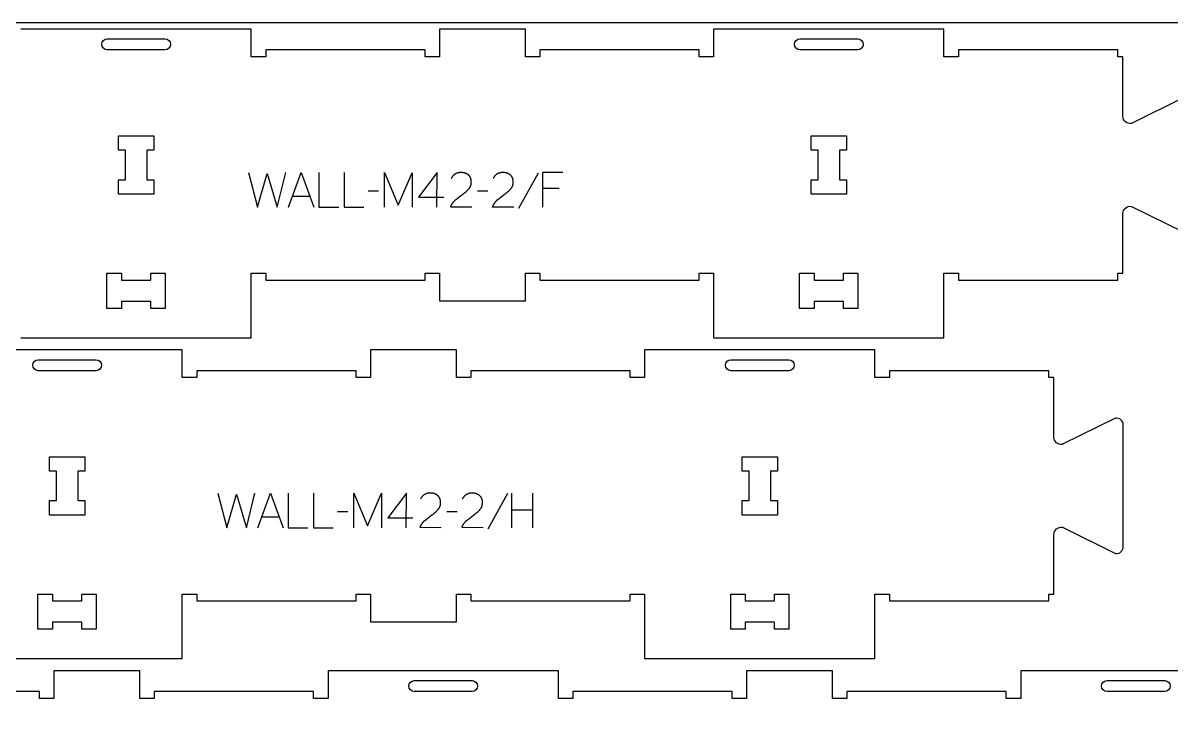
# Model space of a CAD drawing. Extents: x 0 to 4485, y 0 to 10771.
# Drawn here: x 958 to 1952, y 3639 to 4249 of the extents above; entities that cross this region are included whole.
import ezdxf

# ---------------------------------------------------------------- set-up
doc = ezdxf.new("R2010")
doc.units = 0
for name, color, linetype in [('0_SHEET_SPRUCEPLY_2440X122', 1, 'CONTINUOUS'), ('1_ANYTOOL_1MMDEEP_LABELS_S', 2, 'CONTINUOUS'), ('3_ANYTOOL_CUTTHROUGH_INSID', 4, 'CONTINUOUS'), ('4_ANYTOOL_CUTTHROUGH_OUTSI', 5, 'CONTINUOUS')]:
    doc.layers.add(name, color=color, linetype=linetype)

msp = doc.modelspace()

# ---------------------------------------------------------------- linework, layer by layer
at = {"layer": '0_SHEET_SPRUCEPLY_2440X122'}
msp.add_lwpolyline([(371.7, 4249.42), (371.7, 3029.42), (2811.7, 3029.42), (2811.7, 4249.42)], close=True, dxfattribs=at)
at = {"layer": '1_ANYTOOL_1MMDEEP_LABELS_S', "color": 2}
for points in [[(1153.15, 4119.83), (1160.86, 4089.83), (1169.3, 4118.93), (1177.79, 4089.83), (1185.29, 4119.83)], [(1187.86, 4089.83), (1198.75, 4119.83), (1209.8, 4089.83)], [(1214.09, 4119.83), (1214.09, 4089.83), (1231.19, 4089.83)], [(1235.9, 4119.83), (1235.9, 4089.83), (1253, 4089.83)], [(1270.79, 4089.83), (1270.79, 4119.83), (1282.79, 4091.46), (1294.79, 4119.7), (1294.79, 4089.83)], [(1316.35, 4089.83), (1316.39, 4119.88), (1300.36, 4098.49)], [(1346.56, 4089.88), (1328.26, 4089.92), (1328.41, 4090.37), (1328.49, 4090.6), (1328.57, 4090.82), (1328.65, 4091.04), (1328.74, 4091.26), (1328.84, 4091.47), (1328.93, 4091.69), (1329.03, 4091.9), (1329.14, 4092.1), (1329.24, 4092.31), (1329.35, 4092.51), (1329.47, 4092.71), (1329.59, 4092.91), (1329.71, 4093.11), (1329.83, 4093.3), (1329.96, 4093.49), (1330.09, 4093.68), (1330.23, 4093.86), (1330.37, 4094.05), (1330.51, 4094.23), (1330.65, 4094.41), (1330.8, 4094.59), (1330.96, 4094.76), (1331.11, 4094.93), (1331.27, 4095.1), (1331.44, 4095.27), (1331.61, 4095.43), (1331.78, 4095.6), (1331.95, 4095.76), (1332.31, 4096.07), (1333.79, 4097.29), (1335.28, 4098.47), (1336.79, 4099.63), (1338.31, 4100.76), (1339.07, 4101.32), (1339.8, 4101.89), (1340.51, 4102.47), (1341.2, 4103.05), (1341.87, 4103.65), (1342.51, 4104.25), (1343.13, 4104.86), (1343.73, 4105.48), (1343.88, 4105.63), (1344.02, 4105.79), (1344.15, 4105.95), (1344.29, 4106.12), (1344.41, 4106.28), (1344.53, 4106.45), (1344.65, 4106.62), (1344.76, 4106.79), (1344.87, 4106.97), (1344.98, 4107.14), (1345.08, 4107.32), (1345.17, 4107.5), (1345.26, 4107.69), (1345.34, 4107.87), (1345.43, 4108.06), (1345.5, 4108.25), (1345.57, 4108.44), (1345.64, 4108.64), (1345.7, 4108.84), (1345.76, 4109.03), (1345.81, 4109.24), (1345.86, 4109.44), (1345.9, 4109.65), (1345.94, 4109.86), (1345.98, 4110.07), (1346.01, 4110.28), (1346.03, 4110.49), (1346.05, 4110.71), (1346.07, 4110.93), (1346.08, 4111.15), (1346.09, 4111.38), (1346.09, 4111.6), (1346.09, 4111.85), (1346.08, 4112.1), (1346.07, 4112.34), (1346.05, 4112.58), (1346.03, 4112.82), (1346, 4113.05), (1345.97, 4113.27), (1345.93, 4113.5), (1345.89, 4113.72), (1345.84, 4113.93), (1345.79, 4114.15), (1345.73, 4114.35), (1345.67, 4114.56), (1345.61, 4114.76), (1345.53, 4114.96), (1345.46, 4115.15), (1345.38, 4115.34), (1345.29, 4115.53), (1345.2, 4115.71), (1345.1, 4115.89), (1345, 4116.06), (1344.9, 4116.23), (1344.78, 4116.4), (1344.67, 4116.56), (1344.55, 4116.72), (1344.42, 4116.88), (1344.29, 4117.03), (1344.15, 4117.18), (1344.01, 4117.32), (1343.87, 4117.46), (1343.72, 4117.6), (1343.56, 4117.73), (1343.4, 4117.86), (1343.24, 4117.99), (1343.08, 4118.11), (1342.91, 4118.23), (1342.74, 4118.34), (1342.57, 4118.45), (1342.39, 4118.55), (1342.21, 4118.65), (1342.03, 4118.75), (1341.85, 4118.84), (1341.67, 4118.93), (1341.48, 4119.01), (1341.29, 4119.09), (1341.1, 4119.17), (1340.9, 4119.24), (1340.7, 4119.31), (1340.5, 4119.37), (1340.3, 4119.43), (1340.09, 4119.49), (1339.88, 4119.54), (1339.67, 4119.58), (1339.46, 4119.63), (1339.24, 4119.67), (1339.02, 4119.7), (1338.8, 4119.73), (1338.58, 4119.76), (1338.35, 4119.78), (1338.12, 4119.8), (1337.89, 4119.81), (1337.65, 4119.82), (1337.18, 4119.83), (1336.81, 4119.83), (1336.45, 4119.81), (1336.1, 4119.79), (1335.75, 4119.75), (1335.41, 4119.71), (1335.08, 4119.65), (1334.75, 4119.59), (1334.43, 4119.51), (1334.11, 4119.43), (1333.96, 4119.38), (1333.81, 4119.33), (1333.65, 4119.28), (1333.51, 4119.23), (1333.36, 4119.17), (1333.21, 4119.12), (1333.07, 4119.05), (1332.92, 4118.99), (1332.78, 4118.93), (1332.64, 4118.86), (1332.5, 4118.79), (1332.37, 4118.71), (1332.23, 4118.64), (1332.1, 4118.56), (1331.97, 4118.48), (1331.84, 4118.39), (1331.71, 4118.31), (1331.58, 4118.22), (1331.45, 4118.13), (1331.33, 4118.03), (1331.21, 4117.94), (1331.09, 4117.84), (1330.97, 4117.74), (1330.85, 4117.64), (1330.74, 4117.53), (1330.62, 4117.42), (1330.51, 4117.31), (1330.4, 4117.2), (1330.29, 4117.08), (1330.19, 4116.96), (1330.08, 4116.84), (1329.98, 4116.72), (1329.77, 4116.47), (1329.58, 4116.2), (1329.39, 4115.93), (1329.2, 4115.64), (1329.02, 4115.35), (1328.85, 4115.05), (1328.69, 4114.73)], [(1382.86, 4089.88), (1364.56, 4089.92), (1364.71, 4090.37), (1364.79, 4090.6), (1364.87, 4090.82), (1364.95, 4091.04), (1365.04, 4091.26), (1365.14, 4091.47), (1365.23, 4091.69), (1365.33, 4091.9), (1365.44, 4092.1), (1365.54, 4092.31), (1365.65, 4092.51), (1365.77, 4092.71), (1365.89, 4092.91), (1366.01, 4093.11), (1366.13, 4093.3), (1366.26, 4093.49), (1366.39, 4093.68), (1366.53, 4093.86), (1366.67, 4094.05), (1366.81, 4094.23), (1366.95, 4094.41), (1367.1, 4094.59), (1367.26, 4094.76), (1367.41, 4094.93), (1367.57, 4095.1), (1367.74, 4095.27), (1367.91, 4095.43), (1368.08, 4095.6), (1368.25, 4095.76), (1368.61, 4096.07), (1370.09, 4097.29), (1371.58, 4098.47), (1373.09, 4099.63), (1374.61, 4100.76), (1375.37, 4101.32), (1376.1, 4101.89), (1376.81, 4102.47), (1377.5, 4103.05), (1378.17, 4103.65), (1378.81, 4104.25), (1379.43, 4104.86), (1380.03, 4105.48), (1380.18, 4105.63), (1380.32, 4105.79), (1380.45, 4105.95), (1380.59, 4106.12), (1380.71, 4106.28), (1380.83, 4106.45), (1380.95, 4106.62), (1381.06, 4106.79), (1381.17, 4106.97), (1381.28, 4107.14), (1381.38, 4107.32), (1381.47, 4107.5), (1381.56, 4107.69), (1381.64, 4107.87), (1381.73, 4108.06), (1381.8, 4108.25), (1381.87, 4108.44), (1381.94, 4108.64), (1382, 4108.84), (1382.06, 4109.03), (1382.11, 4109.24), (1382.16, 4109.44), (1382.2, 4109.65), (1382.24, 4109.86), (1382.28, 4110.07), (1382.31, 4110.28), (1382.33, 4110.49), (1382.35, 4110.71), (1382.37, 4110.93), (1382.38, 4111.15), (1382.39, 4111.38), (1382.39, 4111.6), (1382.39, 4111.85), (1382.38, 4112.1), (1382.37, 4112.34), (1382.35, 4112.58), (1382.33, 4112.82), (1382.3, 4113.05), (1382.27, 4113.27), (1382.23, 4113.5), (1382.19, 4113.72), (1382.14, 4113.93), (1382.09, 4114.15), (1382.03, 4114.35), (1381.97, 4114.56), (1381.91, 4114.76), (1381.83, 4114.96), (1381.76, 4115.15), (1381.68, 4115.34), (1381.59, 4115.53), (1381.5, 4115.71), (1381.4, 4115.89), (1381.3, 4116.06), (1381.2, 4116.23), (1381.08, 4116.4), (1380.97, 4116.56), (1380.85, 4116.72), (1380.72, 4116.88), (1380.59, 4117.03), (1380.45, 4117.18), (1380.31, 4117.32), (1380.17, 4117.46), (1380.02, 4117.6), (1379.86, 4117.73), (1379.7, 4117.86), (1379.54, 4117.99), (1379.38, 4118.11), (1379.21, 4118.23), (1379.04, 4118.34), (1378.87, 4118.45), (1378.69, 4118.55), (1378.51, 4118.65), (1378.33, 4118.75), (1378.15, 4118.84), (1377.97, 4118.93), (1377.78, 4119.01), (1377.59, 4119.09), (1377.4, 4119.17), (1377.2, 4119.24), (1377, 4119.31), (1376.8, 4119.37), (1376.6, 4119.43), (1376.39, 4119.49), (1376.18, 4119.54), (1375.97, 4119.58), (1375.76, 4119.63), (1375.54, 4119.67), (1375.32, 4119.7), (1375.1, 4119.73), (1374.88, 4119.76), (1374.65, 4119.78), (1374.42, 4119.8), (1374.19, 4119.81), (1373.95, 4119.82), (1373.48, 4119.83), (1373.11, 4119.83), (1372.75, 4119.81), (1372.4, 4119.79), (1372.05, 4119.75), (1371.71, 4119.71), (1371.38, 4119.65), (1371.05, 4119.59), (1370.73, 4119.51), (1370.41, 4119.43), (1370.26, 4119.38), (1370.11, 4119.33), (1369.95, 4119.28), (1369.81, 4119.23), (1369.66, 4119.17), (1369.51, 4119.12), (1369.37, 4119.05), (1369.22, 4118.99), (1369.08, 4118.93), (1368.94, 4118.86), (1368.8, 4118.79), (1368.67, 4118.71), (1368.53, 4118.64), (1368.4, 4118.56), (1368.27, 4118.48), (1368.14, 4118.39), (1368.01, 4118.31), (1367.88, 4118.22), (1367.75, 4118.13), (1367.63, 4118.03), (1367.51, 4117.94), (1367.39, 4117.84), (1367.27, 4117.74), (1367.15, 4117.64), (1367.04, 4117.53), (1366.92, 4117.42), (1366.81, 4117.31), (1366.7, 4117.2), (1366.59, 4117.08), (1366.49, 4116.96), (1366.38, 4116.84), (1366.28, 4116.72), (1366.07, 4116.47), (1365.88, 4116.2), (1365.69, 4115.93), (1365.5, 4115.64), (1365.32, 4115.35), (1365.15, 4115.05), (1364.99, 4114.73)], [(1404.08, 4119.36), (1386.89, 4088.59)], [(1425.33, 4119.83), (1407.68, 4119.83), (1407.68, 4089.83)], [(1191.33, 4099.39), (1206.25, 4099.39)], [(1265.65, 4103.72), (1256.86, 4103.63)], [(1300.36, 4098.49), (1322.13, 4098.49)], [(1360.28, 4103.72), (1351.49, 4103.63)], [(1422.16, 4105.86), (1407.68, 4105.86)], [(1126.56, 3842.09), (1134.28, 3812.09), (1142.72, 3841.19), (1151.21, 3812.09), (1158.71, 3842.09)], [(1161.28, 3812.09), (1172.16, 3842.09), (1183.22, 3812.09)], [(1187.51, 3842.09), (1187.51, 3812.09), (1204.61, 3812.09)], [(1209.32, 3842.09), (1209.32, 3812.09), (1226.42, 3812.09)], [(1244.21, 3812.09), (1244.21, 3842.09), (1256.21, 3813.72), (1268.21, 3841.96), (1268.21, 3812.09)], [(1289.76, 3812.09), (1289.81, 3842.13), (1273.78, 3820.74)], [(1319.98, 3812.13), (1301.68, 3812.17), (1301.82, 3812.63), (1301.9, 3812.85), (1301.99, 3813.08), (1302.07, 3813.3), (1302.16, 3813.51), (1302.25, 3813.73), (1302.35, 3813.94), (1302.45, 3814.15), (1302.55, 3814.36), (1302.66, 3814.56), (1302.77, 3814.77), (1302.88, 3814.97), (1303, 3815.16), (1303.12, 3815.36), (1303.25, 3815.55), (1303.38, 3815.74), (1303.51, 3815.93), (1303.64, 3816.12), (1303.78, 3816.3), (1303.93, 3816.48), (1304.07, 3816.66), (1304.22, 3816.84), (1304.37, 3817.01), (1304.53, 3817.19), (1304.69, 3817.36), (1304.86, 3817.52), (1305.02, 3817.69), (1305.19, 3817.85), (1305.37, 3818.01), (1305.73, 3818.32), (1307.2, 3819.54), (1308.7, 3820.73), (1310.2, 3821.89), (1311.73, 3823.02), (1312.48, 3823.58), (1313.22, 3824.15), (1313.93, 3824.72), (1314.62, 3825.31), (1315.28, 3825.9), (1315.93, 3826.5), (1316.55, 3827.11), (1317.15, 3827.73), (1317.29, 3827.89), (1317.44, 3828.05), (1317.57, 3828.21), (1317.7, 3828.37), (1317.83, 3828.54), (1317.95, 3828.7), (1318.07, 3828.87), (1318.18, 3829.05), (1318.29, 3829.22), (1318.39, 3829.4), (1318.49, 3829.58), (1318.59, 3829.76), (1318.68, 3829.94), (1318.76, 3830.13), (1318.84, 3830.31), (1318.92, 3830.51), (1318.99, 3830.7), (1319.06, 3830.89), (1319.12, 3831.09), (1319.18, 3831.29), (1319.23, 3831.49), (1319.28, 3831.69), (1319.32, 3831.9), (1319.36, 3832.11), (1319.39, 3832.32), (1319.42, 3832.53), (1319.45, 3832.75), (1319.47, 3832.97), (1319.49, 3833.19), (1319.5, 3833.41), (1319.5, 3833.63), (1319.51, 3833.86), (1319.5, 3834.11), (1319.5, 3834.35), (1319.48, 3834.6), (1319.47, 3834.84), (1319.45, 3835.07), (1319.42, 3835.3), (1319.39, 3835.53), (1319.35, 3835.75), (1319.31, 3835.97), (1319.26, 3836.19), (1319.21, 3836.4), (1319.15, 3836.61), (1319.09, 3836.81), (1319.02, 3837.01), (1318.95, 3837.21), (1318.87, 3837.41), (1318.79, 3837.59), (1318.71, 3837.78), (1318.62, 3837.96), (1318.52, 3838.14), (1318.42, 3838.32), (1318.31, 3838.49), (1318.2, 3838.65), (1318.08, 3838.82), (1317.96, 3838.98), (1317.84, 3839.13), (1317.71, 3839.28), (1317.57, 3839.43), (1317.43, 3839.58), (1317.28, 3839.72), (1317.13, 3839.85), (1316.98, 3839.99), (1316.82, 3840.12), (1316.66, 3840.24), (1316.49, 3840.36), (1316.33, 3840.48), (1316.16, 3840.59), (1315.98, 3840.7), (1315.81, 3840.81), (1315.63, 3840.91), (1315.45, 3841), (1315.27, 3841.09), (1315.08, 3841.18), (1314.89, 3841.27), (1314.7, 3841.35), (1314.51, 3841.42), (1314.32, 3841.49), (1314.12, 3841.56), (1313.92, 3841.63), (1313.71, 3841.69), (1313.51, 3841.74), (1313.3, 3841.79), (1313.09, 3841.84), (1312.87, 3841.88), (1312.66, 3841.92), (1312.44, 3841.96), (1312.22, 3841.99), (1311.99, 3842.01), (1311.77, 3842.04), (1311.54, 3842.05), (1311.3, 3842.07), (1311.07, 3842.08), (1310.59, 3842.09), (1310.23, 3842.08), (1309.87, 3842.07), (1309.51, 3842.04), (1309.17, 3842.01), (1308.83, 3841.96), (1308.49, 3841.91), (1308.16, 3841.84), (1307.84, 3841.77), (1307.53, 3841.68), (1307.38, 3841.64), (1307.22, 3841.59), (1307.07, 3841.54), (1306.92, 3841.48), (1306.77, 3841.43), (1306.63, 3841.37), (1306.48, 3841.31), (1306.34, 3841.25), (1306.2, 3841.18), (1306.06, 3841.11), (1305.92, 3841.04), (1305.78, 3840.97), (1305.65, 3840.89), (1305.51, 3840.81), (1305.38, 3840.73), (1305.25, 3840.65), (1305.12, 3840.56), (1305, 3840.47), (1304.87, 3840.38), (1304.75, 3840.29), (1304.63, 3840.19), (1304.51, 3840.1), (1304.39, 3839.99), (1304.27, 3839.89), (1304.15, 3839.79), (1304.04, 3839.68), (1303.93, 3839.57), (1303.82, 3839.45), (1303.71, 3839.34), (1303.6, 3839.22), (1303.5, 3839.1), (1303.39, 3838.97), (1303.19, 3838.72), (1302.99, 3838.46), (1302.8, 3838.18), (1302.62, 3837.9), (1302.44, 3837.6), (1302.27, 3837.3), (1302.11, 3836.99)], [(1356.28, 3812.13), (1337.98, 3812.17), (1338.12, 3812.63), (1338.2, 3812.85), (1338.29, 3813.08), (1338.37, 3813.3), (1338.46, 3813.51), (1338.55, 3813.73), (1338.65, 3813.94), (1338.75, 3814.15), (1338.85, 3814.36), (1338.96, 3814.56), (1339.07, 3814.77), (1339.18, 3814.97), (1339.3, 3815.16), (1339.42, 3815.36), (1339.55, 3815.55), (1339.68, 3815.74), (1339.81, 3815.93), (1339.94, 3816.12), (1340.08, 3816.3), (1340.23, 3816.48), (1340.37, 3816.66), (1340.52, 3816.84), (1340.67, 3817.01), (1340.83, 3817.19), (1340.99, 3817.36), (1341.16, 3817.52), (1341.32, 3817.69), (1341.49, 3817.85), (1341.67, 3818.01), (1342.03, 3818.32), (1343.5, 3819.54), (1345, 3820.73), (1346.5, 3821.89), (1348.03, 3823.02), (1348.78, 3823.58), (1349.52, 3824.15), (1350.23, 3824.72), (1350.92, 3825.31), (1351.58, 3825.9), (1352.23, 3826.5), (1352.85, 3827.11), (1353.45, 3827.73), (1353.59, 3827.89), (1353.74, 3828.05), (1353.87, 3828.21), (1354, 3828.37), (1354.13, 3828.54), (1354.25, 3828.7), (1354.37, 3828.87), (1354.48, 3829.05), (1354.59, 3829.22), (1354.69, 3829.4), (1354.79, 3829.58), (1354.89, 3829.76), (1354.98, 3829.94), (1355.06, 3830.13), (1355.14, 3830.31), (1355.22, 3830.51), (1355.29, 3830.7), (1355.36, 3830.89), (1355.42, 3831.09), (1355.48, 3831.29), (1355.53, 3831.49), (1355.58, 3831.69), (1355.62, 3831.9), (1355.66, 3832.11), (1355.69, 3832.32), (1355.72, 3832.53), (1355.75, 3832.75), (1355.77, 3832.97), (1355.79, 3833.19), (1355.8, 3833.41), (1355.8, 3833.63), (1355.81, 3833.86), (1355.8, 3834.11), (1355.8, 3834.35), (1355.78, 3834.6), (1355.77, 3834.84), (1355.75, 3835.07), (1355.72, 3835.3), (1355.69, 3835.53), (1355.65, 3835.75), (1355.61, 3835.97), (1355.56, 3836.19), (1355.51, 3836.4), (1355.45, 3836.61), (1355.39, 3836.81), (1355.32, 3837.01), (1355.25, 3837.21), (1355.17, 3837.41), (1355.09, 3837.59), (1355.01, 3837.78), (1354.92, 3837.96), (1354.82, 3838.14), (1354.72, 3838.32), (1354.61, 3838.49), (1354.5, 3838.65), (1354.38, 3838.82), (1354.26, 3838.98), (1354.14, 3839.13), (1354.01, 3839.28), (1353.87, 3839.43), (1353.73, 3839.58), (1353.58, 3839.72), (1353.43, 3839.85), (1353.28, 3839.99), (1353.12, 3840.12), (1352.96, 3840.24), (1352.79, 3840.36), (1352.63, 3840.48), (1352.46, 3840.59), (1352.28, 3840.7), (1352.11, 3840.81), (1351.93, 3840.91), (1351.75, 3841), (1351.57, 3841.09), (1351.38, 3841.18), (1351.19, 3841.27), (1351, 3841.35), (1350.81, 3841.42), (1350.62, 3841.49), (1350.42, 3841.56), (1350.22, 3841.63), (1350.01, 3841.69), (1349.81, 3841.74), (1349.6, 3841.79), (1349.39, 3841.84), (1349.17, 3841.88), (1348.96, 3841.92), (1348.74, 3841.96), (1348.52, 3841.99), (1348.29, 3842.01), (1348.07, 3842.04), (1347.84, 3842.05), (1347.6, 3842.07), (1347.37, 3842.08), (1346.89, 3842.09), (1346.53, 3842.08), (1346.17, 3842.07), (1345.81, 3842.04), (1345.47, 3842.01), (1345.13, 3841.96), (1344.79, 3841.91), (1344.46, 3841.84), (1344.14, 3841.77), (1343.83, 3841.68), (1343.68, 3841.64), (1343.52, 3841.59), (1343.37, 3841.54), (1343.22, 3841.48), (1343.07, 3841.43), (1342.93, 3841.37), (1342.78, 3841.31), (1342.64, 3841.25), (1342.5, 3841.18), (1342.36, 3841.11), (1342.22, 3841.04), (1342.08, 3840.97), (1341.95, 3840.89), (1341.81, 3840.81), (1341.68, 3840.73), (1341.55, 3840.65), (1341.42, 3840.56), (1341.3, 3840.47), (1341.17, 3840.38), (1341.05, 3840.29), (1340.93, 3840.19), (1340.81, 3840.1), (1340.69, 3839.99), (1340.57, 3839.89), (1340.45, 3839.79), (1340.34, 3839.68), (1340.23, 3839.57), (1340.12, 3839.45), (1340.01, 3839.34), (1339.9, 3839.22), (1339.8, 3839.1), (1339.69, 3838.97), (1339.49, 3838.72), (1339.29, 3838.46), (1339.1, 3838.18), (1338.92, 3837.9), (1338.74, 3837.6), (1338.57, 3837.3), (1338.41, 3836.99)], [(1377.49, 3841.62), (1360.31, 3810.84)], [(1380.96, 3842.09), (1380.96, 3812.09)], [(1399.26, 3812.09), (1399.26, 3842.09)], [(1164.75, 3821.64), (1179.66, 3821.64)], [(1239.06, 3825.97), (1230.28, 3825.89)], [(1273.78, 3820.74), (1295.55, 3820.74)], [(1333.69, 3825.97), (1324.91, 3825.89)], [(1399.26, 3827.39), (1380.96, 3827.39)]]:
    msp.add_lwpolyline(points, dxfattribs=at)
at = {"layer": '3_ANYTOOL_CUTTHROUGH_INSID', "color": 4}
for points in [[(1030.73, 4235.67), (1080.73, 4235.67, -1), (1080.73, 4226.17), (1030.73, 4226.17, -1)], [(1630.73, 4235.67), (1680.73, 4235.67, -1), (1680.73, 4226.17), (1630.73, 4226.17, -1)], [(970.97, 3957.67), (1020.97, 3957.67, -1), (1020.97, 3948.17), (970.97, 3948.17, -1)], [(1570.97, 3957.67), (1620.97, 3957.67, -1), (1620.97, 3948.17), (1570.97, 3948.17, -1)], [(1296.7, 3679.67), (1346.7, 3679.67, -1), (1346.7, 3670.17), (1296.7, 3670.17, -1)], [(1896.7, 3679.67), (1946.7, 3679.67, -1), (1946.7, 3670.17), (1896.7, 3670.17, -1)]]:
    msp.add_lwpolyline(points, format="xyb", close=True, dxfattribs=at)
for points in [[(1046.48, 4113.63), (1046.48, 4139.13), (1040.48, 4139.13), (1040.48, 4151.63), (1070.98, 4151.63), (1070.98, 4139.13), (1064.98, 4139.13), (1064.98, 4113.63), (1070.98, 4113.63), (1070.98, 4101.13), (1040.48, 4101.13), (1040.48, 4113.63)], [(1646.48, 4113.63), (1646.48, 4139.13), (1640.48, 4139.13), (1640.48, 4151.63), (1670.98, 4151.63), (1670.98, 4139.13), (1664.98, 4139.13), (1664.98, 4113.63), (1670.98, 4113.63), (1670.98, 4101.13), (1640.48, 4101.13), (1640.48, 4113.63)], [(1068.48, 4008.17), (1042.98, 4008.17), (1042.98, 4002.17), (1030.48, 4002.17), (1030.48, 4032.67), (1042.98, 4032.67), (1042.98, 4026.67), (1068.48, 4026.67), (1068.48, 4032.67), (1080.98, 4032.67), (1080.98, 4002.17), (1068.48, 4002.17)], [(1668.48, 4008.17), (1642.98, 4008.17), (1642.98, 4002.17), (1630.48, 4002.17), (1630.48, 4032.67), (1642.98, 4032.67), (1642.98, 4026.67), (1668.48, 4026.67), (1668.48, 4032.67), (1680.98, 4032.67), (1680.98, 4002.17), (1668.48, 4002.17)], [(986.72, 3835.63), (986.72, 3861.13), (980.72, 3861.13), (980.72, 3873.63), (1011.22, 3873.63), (1011.22, 3861.13), (1005.22, 3861.13), (1005.22, 3835.63), (1011.22, 3835.63), (1011.22, 3823.13), (980.72, 3823.13), (980.72, 3835.63)], [(1586.72, 3835.63), (1586.72, 3861.13), (1580.72, 3861.13), (1580.72, 3873.63), (1611.22, 3873.63), (1611.22, 3861.13), (1605.22, 3861.13), (1605.22, 3835.63), (1611.22, 3835.63), (1611.22, 3823.13), (1580.72, 3823.13), (1580.72, 3835.63)], [(1008.72, 3730.17), (983.22, 3730.17), (983.22, 3724.17), (970.72, 3724.17), (970.72, 3754.67), (983.22, 3754.67), (983.22, 3748.67), (1008.72, 3748.67), (1008.72, 3754.67), (1021.22, 3754.67), (1021.22, 3724.17), (1008.72, 3724.17)], [(1608.72, 3730.17), (1583.22, 3730.17), (1583.22, 3724.17), (1570.72, 3724.17), (1570.72, 3754.67), (1583.22, 3754.67), (1583.22, 3748.67), (1608.72, 3748.67), (1608.72, 3754.67), (1621.22, 3754.67), (1621.22, 3724.17), (1608.72, 3724.17)]]:
    msp.add_lwpolyline(points, close=True, dxfattribs=at)
at = {"layer": '4_ANYTOOL_CUTTHROUGH_OUTSI', "color": 5}
for points in [[(1963.82, 4185.02), (1917.82, 4162.36), (1917.79, 4162.35), (1917.75, 4162.34), (1917.75, 4162.34, -0.463455), (1910.48, 4168.51), (1910.48, 4220.17), (1905.98, 4220.17), (1905.98, 4226.17), (1767.98, 4226.17), (1767.98, 4220.17), (1755.48, 4220.17), (1755.48, 4244.17), (1555.98, 4244.17), (1555.98, 4220.42), (1555.98, 4220.17), (1543.48, 4220.17), (1543.48, 4226.17), (1405.48, 4226.17), (1405.48, 4220.17), (1392.98, 4220.17), (1392.98, 4244.17), (1318.48, 4244.17), (1318.48, 4220.17), (1305.98, 4220.17), (1305.98, 4226.17), (1167.98, 4226.17), (1167.98, 4220.17), (1155.48, 4220.17), (1155.48, 4244.17), (955.98, 4244.17)], [(955.98, 3976.67), (1155.48, 3976.67), (1155.48, 4032.67), (1167.98, 4032.67), (1167.98, 4026.67), (1305.98, 4026.67), (1305.98, 4032.67), (1318.48, 4032.67), (1318.48, 4008.67), (1392.98, 4008.67), (1392.98, 4032.67), (1405.48, 4032.67), (1405.48, 4026.67), (1543.48, 4026.67), (1543.48, 4032.67), (1555.98, 4032.67), (1555.98, 3976.67), (1755.48, 3976.67), (1755.48, 4032.67), (1767.98, 4032.67), (1767.98, 4026.67), (1905.98, 4026.67), (1905.98, 4032.67), (1910.48, 4032.67), (1910.48, 4084.34), (1910.48, 4084.34, -0.463455), (1917.75, 4090.5), (1917.79, 4090.5), (1917.82, 4090.48), (1963.82, 4067.83)], [(896.22, 3698.67), (1095.72, 3698.67), (1095.72, 3754.67), (1108.22, 3754.67), (1108.22, 3748.67), (1246.22, 3748.67), (1246.22, 3754.67), (1258.72, 3754.67), (1258.72, 3730.67), (1333.22, 3730.67), (1333.22, 3754.67), (1345.72, 3754.67), (1345.72, 3748.67), (1483.72, 3748.67), (1483.72, 3754.67), (1496.22, 3754.67), (1496.22, 3698.67), (1695.72, 3698.67), (1695.72, 3754.67), (1708.22, 3754.67), (1708.22, 3748.67), (1846.22, 3748.67), (1846.22, 3754.67), (1850.72, 3754.67), (1850.72, 3806.34), (1850.72, 3806.34, -0.463455), (1858, 3812.5), (1858.03, 3812.5), (1858.06, 3812.48), (1904.06, 3789.83), (1904.06, 3789.83, 0.461531), (1910.72, 3795.51), (1910.72, 3901.34, 0.461531), (1904.06, 3907.02), (1858.06, 3884.36), (1858.03, 3884.35), (1858, 3884.34), (1858, 3884.34, -0.463455), (1850.72, 3890.51), (1850.72, 3942.17), (1846.22, 3942.17), (1846.22, 3948.17), (1708.22, 3948.17), (1708.22, 3948.17), (1708.22, 3942.17), (1695.72, 3942.17), (1695.72, 3966.17), (1496.22, 3966.17), (1496.22, 3942.17), (1483.72, 3942.17), (1483.72, 3948.17), (1345.72, 3948.17), (1345.72, 3942.17), (1333.22, 3942.17), (1333.22, 3966.17), (1258.72, 3966.17), (1258.72, 3942.17), (1246.22, 3942.17), (1246.22, 3948.17), (1108.22, 3948.17), (1108.22, 3942.17), (1095.72, 3942.17), (1095.72, 3966.17), (896.22, 3966.17)]]:
    msp.add_lwpolyline(points, format="xyb", dxfattribs=at)
msp.add_lwpolyline([(2021.45, 3688.17), (1821.95, 3688.17), (1821.95, 3664.17), (1809.45, 3664.17), (1809.45, 3670.17), (1671.45, 3670.17), (1671.45, 3664.17), (1658.95, 3664.17), (1658.95, 3688.17), (1584.45, 3688.17), (1584.45, 3664.17), (1571.95, 3664.17), (1571.95, 3670.17), (1433.95, 3670.17), (1433.95, 3664.17), (1421.45, 3664.17), (1421.45, 3664.42), (1421.45, 3688.17), (1221.95, 3688.17), (1221.95, 3664.17), (1209.45, 3664.17), (1209.45, 3670.17), (1071.45, 3670.17), (1071.45, 3664.17), (1058.95, 3664.17), (1058.95, 3688.17), (984.45, 3688.17), (984.45, 3664.17), (971.95, 3664.17), (971.95, 3670.17), (833.95, 3670.17)], dxfattribs=at)

doc.saveas('drawing.dxf')
